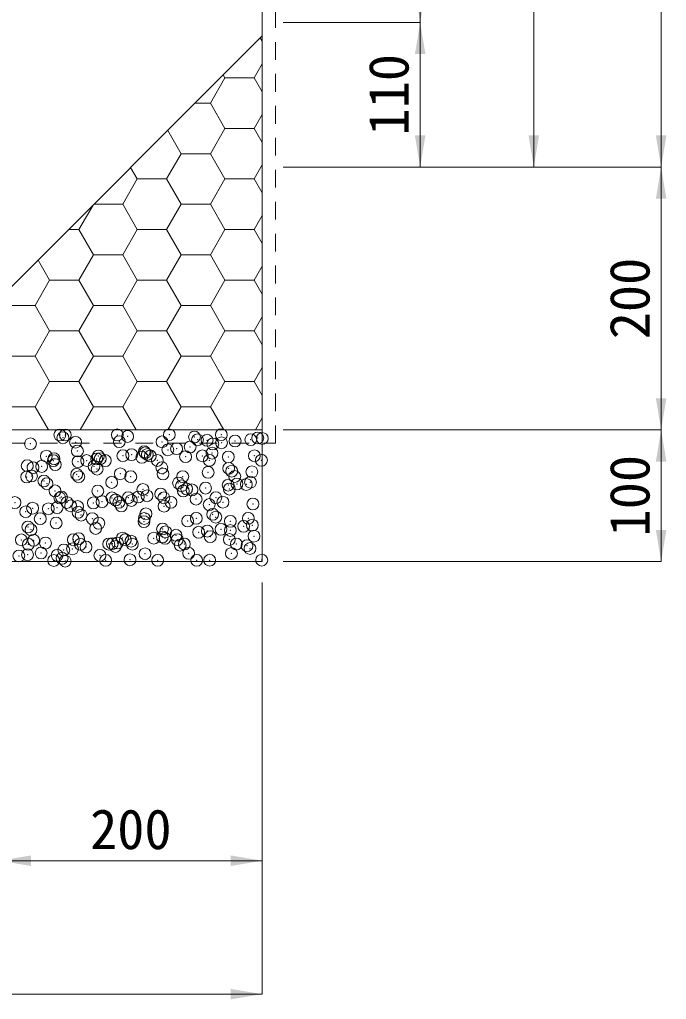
# Model space of a CAD drawing. Units: millimetres at full size. Extents: x 190759 to 276146, y -52712 to -16236.
# Drawn here: x 209410 to 209902, y -30924 to -30178 of the extents above; entities that cross this region are included whole.
import ezdxf
from ezdxf.enums import TextEntityAlignment as Align

# ---------------------------------------------------------------- set-up
doc = ezdxf.new("R2010")
doc.units = ezdxf.units.MM
doc.header["$LTSCALE"] = 18
doc.header["$PDMODE"] = 32
doc.header["$PDSIZE"] = 9
doc.linetypes.add('USER1', pattern=[1.35, 0.75, -0.6])
for name, color, linetype, lineweight in [('寸法線', 7, 'Continuous', 9), ('補助線', 8, 'Continuous', 13), ('ﾊｯﾁﾝｸﾞ', 7, 'Continuous', 5)]:
    doc.layers.add(name, color=color, linetype=linetype, lineweight=lineweight)
doc.styles.add('ＭＳ ゴシック', font='')
doc.styles.get('ＭＳ ゴシック').set_extended_font_data('MS Gothic')

# ---------------------------------------------------------------- blocks, each defined once
blk = doc.blocks.new('filled_arrow')
at = {"color": 0, "linetype": 'Continuous', "lineweight": -2}
blk.add_solid([(7.5, 1.25), (0, 0), (7.5, -1.25)], dxfattribs=at)

msp = doc.modelspace()

# ---------------------------------------------------------------- linework, layer by layer
at = {"layer": '寸法線'}
for p, q in [((209897.99, -30290.38), (209897.99, -29350.38)), ((209714.74, -30180.38), (209714.74, -29480.38)), ((209801.13, -30290.38), (209801.13, -29740.34)), ((209610.66, -30180.38), (209714.74, -30180.38)), ((209610.66, -30180.38), (209714.74, -30180.38)), ((209714.74, -30290.38), (209714.74, -30180.38)), ((209610.66, -30290.38), (209897.99, -30290.38)), ((209610.66, -30290.38), (209801.13, -30290.38)), ((209610.66, -30290.38), (209714.74, -30290.38)), ((209610.66, -30290.38), (209897.99, -30290.38)), ((209897.99, -30490.38), (209897.99, -30290.38)), ((209610.66, -30490.38), (209897.99, -30490.38)), ((209610.66, -30490.38), (209897.99, -30490.38)), ((209897.99, -30590.38), (209897.99, -30490.38)), ((209610.66, -30590.38), (209897.99, -30590.38)), ((209594.66, -30606.38), (209594.66, -30818.06)), ((209594.66, -30606.38), (209594.66, -30919.57)), ((209394.66, -30818.06), (209594.66, -30818.06)), ((208730.66, -30919.57), (209594.66, -30919.57))]:
    msp.add_line(p, q, dxfattribs=at)
at = {"layer": '補助線'}
msp.add_line((209594.66, -30190.57), (209294.85, -30490.38), dxfattribs=at)
msp.add_lwpolyline([(208925.72, -29740.34), (208931.61, -30265.33), (208956.66, -30290.38), (209368.65, -30290.38), (209393.7, -30265.33), (209399.6, -29740.34), (209594.66, -29740.34), (209594.66, -30490.38), (208730.66, -30490.38), (208730.66, -29740.34)], close=True, dxfattribs=at)
at = {"layer": 'ﾊｯﾁﾝｸﾞ'}
for p, q in [((209594.66, -30194.63), (209593.17, -30192.06)), ((209588.51, -30222.47), (209594.66, -30211.82)), ((209555.17, -30241.72), (209566.28, -30222.47)), ((209566.28, -30222.47), (209564.99, -30220.24)), ((209566.28, -30222.47), (209588.51, -30222.47)), ((209594.66, -30233.12), (209588.51, -30222.47)), ((209543.51, -30241.72), (209555.17, -30241.72)), ((209566.28, -30260.97), (209555.17, -30241.72)), ((209588.51, -30260.97), (209594.66, -30250.31)), ((209555.17, -30280.21), (209566.28, -30260.97)), ((209566.28, -30260.97), (209588.51, -30260.97)), ((209594.66, -30271.62), (209588.51, -30260.97)), ((209532.94, -30280.21), (209522.72, -30262.51)), ((209521.83, -30299.46), (209532.94, -30280.21)), ((209532.94, -30280.21), (209555.17, -30280.21)), ((209566.28, -30299.46), (209555.17, -30280.21)), ((209499.61, -30299.46), (209494.54, -30290.69)), ((209588.51, -30299.46), (209594.66, -30288.81)), ((209488.49, -30318.71), (209499.61, -30299.46)), ((209499.61, -30299.46), (209521.83, -30299.46)), ((209532.94, -30318.71), (209521.83, -30299.46)), ((209555.17, -30318.71), (209566.28, -30299.46)), ((209566.28, -30299.46), (209588.51, -30299.46)), ((209594.66, -30310.11), (209588.51, -30299.46)), ((209455.16, -30337.96), (209465.93, -30319.3)), ((209466.52, -30318.71), (209488.49, -30318.71)), ((209499.61, -30337.96), (209488.49, -30318.71)), ((209521.83, -30337.96), (209532.94, -30318.71)), ((209532.94, -30318.71), (209555.17, -30318.71)), ((209566.28, -30337.96), (209555.17, -30318.71)), ((209588.51, -30337.96), (209594.66, -30327.3)), ((209447.27, -30337.96), (209455.16, -30337.96)), ((209466.27, -30357.2), (209455.16, -30337.96)), ((209488.49, -30357.2), (209499.61, -30337.96)), ((209499.61, -30337.96), (209521.83, -30337.96)), ((209532.94, -30357.2), (209521.83, -30337.96)), ((209555.17, -30357.2), (209566.28, -30337.96)), ((209566.28, -30337.96), (209588.51, -30337.96)), ((209594.66, -30348.61), (209588.51, -30337.96)), ((209455.16, -30376.45), (209466.27, -30357.2)), ((209466.27, -30357.2), (209488.49, -30357.2)), ((209499.61, -30376.45), (209488.49, -30357.2)), ((209521.83, -30376.45), (209532.94, -30357.2)), ((209532.94, -30357.2), (209555.17, -30357.2)), ((209566.28, -30376.45), (209555.17, -30357.2)), ((209432.93, -30376.45), (209424.09, -30361.14)), ((209588.51, -30376.45), (209594.66, -30365.8)), ((209421.82, -30395.7), (209432.93, -30376.45)), ((209432.93, -30376.45), (209455.16, -30376.45)), ((209466.27, -30395.7), (209455.16, -30376.45)), ((209488.49, -30395.7), (209499.61, -30376.45)), ((209499.61, -30376.45), (209521.83, -30376.45)), ((209532.94, -30395.7), (209521.83, -30376.45)), ((209555.17, -30395.7), (209566.28, -30376.45)), ((209566.28, -30376.45), (209588.51, -30376.45)), ((209594.66, -30387.1), (209588.51, -30376.45)), ((209399.59, -30395.7), (209421.82, -30395.7)), ((209432.93, -30414.95), (209421.82, -30395.7)), ((209455.16, -30414.95), (209466.27, -30395.7)), ((209466.27, -30395.7), (209488.49, -30395.7)), ((209499.61, -30414.95), (209488.49, -30395.7)), ((209521.83, -30414.95), (209532.94, -30395.7)), ((209532.94, -30395.7), (209555.17, -30395.7)), ((209566.28, -30414.95), (209555.17, -30395.7)), ((209588.51, -30414.95), (209594.66, -30404.29)), ((209421.82, -30434.19), (209432.93, -30414.95)), ((209432.93, -30414.95), (209455.16, -30414.95)), ((209466.27, -30434.19), (209455.16, -30414.95)), ((209488.49, -30434.19), (209499.61, -30414.95)), ((209499.61, -30414.95), (209521.83, -30414.95)), ((209532.94, -30434.19), (209521.83, -30414.95)), ((209555.17, -30434.19), (209566.28, -30414.95)), ((209566.28, -30414.95), (209588.51, -30414.95)), ((209594.66, -30425.6), (209588.51, -30414.95)), ((209399.59, -30434.19), (209421.82, -30434.19)), ((209432.93, -30453.44), (209421.82, -30434.19)), ((209455.16, -30453.44), (209466.27, -30434.19)), ((209466.27, -30434.19), (209488.49, -30434.19)), ((209499.61, -30453.44), (209488.49, -30434.19)), ((209521.83, -30453.44), (209532.94, -30434.19)), ((209532.94, -30434.19), (209555.17, -30434.19)), ((209566.28, -30453.44), (209555.17, -30434.19)), ((209588.51, -30453.44), (209594.66, -30442.79)), ((209421.82, -30472.69), (209432.93, -30453.44)), ((209432.93, -30453.44), (209455.16, -30453.44)), ((209466.27, -30472.69), (209455.16, -30453.44)), ((209488.49, -30472.69), (209499.61, -30453.44)), ((209499.61, -30453.44), (209521.83, -30453.44)), ((209532.94, -30472.69), (209521.83, -30453.44)), ((209555.17, -30472.69), (209566.28, -30453.44)), ((209566.28, -30453.44), (209588.51, -30453.44)), ((209594.66, -30464.09), (209588.51, -30453.44)), ((209399.59, -30472.69), (209421.82, -30472.69)), ((209432.03, -30490.38), (209421.82, -30472.69)), ((209456.06, -30490.38), (209466.27, -30472.69)), ((209466.27, -30472.69), (209488.49, -30472.69)), ((209498.71, -30490.38), (209488.49, -30472.69)), ((209522.73, -30490.38), (209532.94, -30472.69)), ((209532.94, -30472.69), (209555.17, -30472.69)), ((209565.38, -30490.38), (209555.17, -30472.69)), ((209589.41, -30490.38), (209594.66, -30481.28))]:
    msp.add_line(p, q, dxfattribs=at)
at = {"layer": 'ﾊｯﾁﾝｸﾞ', "linetype": 'USER1', "lineweight": 9}
msp.add_lwpolyline([(208925.6, -29730.34), (208720.66, -29730.34), (208720.66, -30500.38), (209604.66, -30500.38), (209604.66, -29730.34), (209399.71, -29730.34)], dxfattribs=at)
at = {"layer": 'ﾊｯﾁﾝｸﾞ', "lineweight": 20}
msp.add_lwpolyline([(208925.72, -29740.34), (208730.66, -29740.34), (208730.66, -30490.38), (209594.66, -30490.38), (209594.66, -29740.34), (209399.6, -29740.34)], dxfattribs=at)
msp.add_lwpolyline([(208730.66, -30490.38), (209594.66, -30490.38), (209594.66, -30590.38), (208730.66, -30590.38)], close=True, dxfattribs=at)
at = {"layer": 'ﾊｯﾁﾝｸﾞ'}
for p in [(209440.69, -30494.17), (209443.03, -30496.32), (209444.83, -30494.21), (209484.38, -30494.14), (209492.26, -30495.3), (209523.93, -30494.07), (209543.07, -30495.73), (209563.48, -30494), (209591.22, -30496.51), (209594.64, -30496.86), (209418.35, -30500.93), (209452.65, -30499.7), (209485.89, -30499.28), (209518.38, -30499.43), (209539.78, -30503.28), (209545.42, -30497.88), (209552.68, -30498.2), (209557.03, -30501.01), (209563.64, -30500.14), (209573.97, -30498.78), (209585.92, -30497.77), (209430.45, -30510.32), (209454.08, -30506.44), (209470, -30510.25), (209488.66, -30510.01), (209495.27, -30509.14), (209503.06, -30511.18), (209504.9, -30506.88), (209505.6, -30507.78), (209507.24, -30509.03), (209509.55, -30510.18), (209522.85, -30505.51), (209529.46, -30504.64), (209536.31, -30510.76), (209549.1, -30510.1), (209556.46, -30508), (209568.79, -30510.91), (209588.65, -30510.03), (209415.9, -30517.59), (209420.29, -30519.02), (209426.9, -30518.14), (209435.81, -30513.73), (209436.27, -30512.26), (209437.23, -30516.79), (209454.48, -30514.51), (209461.09, -30513.64), (209466.72, -30518.03), (209468.76, -30512.42), (209471.41, -30512.28), (209475.35, -30513.66), (209514.9, -30513.59), (209518.29, -30519.15), (209554.45, -30513.52), (209594, -30513.44), (209415.54, -30526.09), (209419.15, -30525.41), (209453.45, -30524.17), (209455.08, -30526.01), (209469.06, -30520.17), (209486.69, -30523.75), (209494.63, -30525.94), (209519.18, -30523.9), (209534.18, -30525.87), (209553.48, -30522.67), (209569.1, -30519.59), (209571.45, -30521.73), (209573.73, -30525.8), (209586.72, -30522.24), (209428.54, -30529.17), (209430.88, -30531.32), (209480.11, -30530.3), (209530.93, -30530.73), (209533.27, -30532.88), (209568.74, -30532.35), (209575.35, -30531.48), (209582.49, -30531.86), (209585.68, -30530.12), (209437.07, -30536.73), (209441.93, -30541.44), (209469.56, -30536.89), (209492.75, -30541.88), (209500.37, -30541.35), (209503.86, -30535.65), (209506.98, -30540.48), (209517.31, -30539.12), (209534.56, -30536.85), (209537.11, -30535.23), (209541.17, -30535.98), (209551.49, -30534.62), (209569.59, -30535.38), (209406.51, -30545.61), (209440.71, -30542.12), (209446.06, -30545.53), (209448.94, -30548.13), (209454.25, -30548.64), (209466.19, -30545.86), (209472.8, -30544.98), (209480.26, -30542.05), (209483.12, -30543.63), (209485.61, -30545.46), (209487.49, -30548.22), (209495.09, -30544.02), (209519.81, -30541.98), (209519.98, -30548.37), (209525.16, -30545.39), (209544.32, -30543), (209554.28, -30547.14), (209559.36, -30541.91), (209564.71, -30545.32), (209587.52, -30546.71), (209414.75, -30552.63), (209419.95, -30549.88), (209432, -30550.36), (209438.61, -30549.49), (209454.57, -30553.03), (209456.91, -30555.17), (209506.14, -30554.15), (209556.96, -30554.58), (209559.3, -30556.73), (209416.39, -30564.17), (209425.79, -30557.89), (209437.87, -30561.2), (209465.34, -30557.82), (209470.36, -30561.36), (209504.66, -30560.12), (209504.89, -30557.74), (209537.91, -30559.7), (209544.44, -30557.67), (209570.39, -30559.86), (209580.45, -30563.69), (209583.99, -30557.6), (209587.06, -30562.82), (209418.73, -30566.32), (209467.96, -30565.29), (209518.78, -30565.73), (209521.12, -30567.88), (209529.02, -30570.47), (209546.27, -30568.19), (209552.88, -30567.32), (209555.08, -30571.61), (209563.2, -30565.96), (209570.35, -30566.85), (209588.32, -30571.18), (209411.41, -30574), (209416.77, -30577.41), (209420.75, -30574.35), (209429.78, -30576.44), (209450.96, -30573.92), (209455.05, -30573.11), (209456.32, -30577.34), (209477.89, -30577.2), (209480.6, -30576.88), (209482.94, -30579.02), (209484.51, -30576.33), (209488.29, -30572.69), (209490.51, -30573.85), (209494.83, -30574.97), (209495.87, -30577.26), (209512.08, -30572.7), (209518.69, -30571.82), (209520.78, -30572.84), (209530.06, -30573.78), (209532.17, -30578), (209535.42, -30577.19), (209569.61, -30573.71), (209574.97, -30577.12), (209582.99, -30578.44), (209409.52, -30586.2), (209416.13, -30585.33), (209426.46, -30583.97), (209438.67, -30585.67), (209443.71, -30581.7), (209450.32, -30580.83), (209460.64, -30579.47), (209471.16, -30585.83), (209505.46, -30584.59), (209538.71, -30584.17), (209571.19, -30584.33), (209585.33, -30580.58), (209436.05, -30589.69), (209442.42, -30588.02), (209444.76, -30590.17), (209475.6, -30589.62), (209493.99, -30589.15), (209515.15, -30589.55), (209544.81, -30589.58), (209554.7, -30589.47), (209594.25, -30589.4)]:
    msp.add_point(p, dxfattribs=at)

# ---------------------------------------------------------------- block references
at = {"layer": '寸法線', "xscale": 3.2, "yscale": 3.2}
for p, rotation in [((209714.74, -30180.38), 90), ((209714.74, -30180.38), 270), ((209714.74, -30290.38), 90), ((209801.13, -30290.38), 90), ((209897.99, -30290.38), 90), ((209897.99, -30290.38), 270), ((209897.99, -30490.38), 90), ((209897.99, -30490.38), 270), ((209897.99, -30590.38), 90), ((209594.66, -30818.06), 180), ((209594.66, -30919.57), 180)]:
    msp.add_blockref('filled_arrow', p, dxfattribs=dict(at, rotation=rotation))
msp.add_blockref('filled_arrow', (209394.66, -30818.06), dxfattribs=at)

# ---------------------------------------------------------------- texts
at = {"layer": '寸法線', "style": 'ＭＳ ゴシック'}
for s, p in [('110', (209690.74, -30235.38)), ('200', (209873.99, -30390.38)), ('100', (209873.99, -30540.38))]:
    msp.add_text(s, height=30.38, rotation=90, dxfattribs=at).set_placement(p, align=Align.MIDDLE_CENTER)
msp.add_text('200', height=30.38, dxfattribs=at).set_placement((209494.66, -30794.06), align=Align.MIDDLE_CENTER)

doc.saveas('drawing.dxf')
